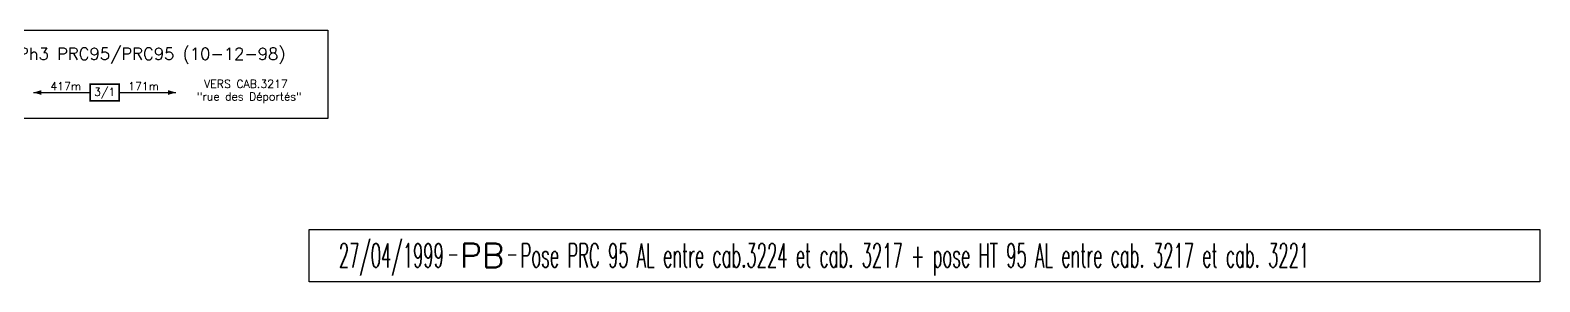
# Model space of a CAD drawing. Header units: millimetres. Extents: x 114000 to 114886, y 153000 to 154000.
# Drawn here: x 114333.9 to 114428.2, y 153110 to 153125.7 of the extents above; entities that cross this region are included whole.
import ezdxf
from ezdxf.enums import TextEntityAlignment as Align

# ---------------------------------------------------------------- set-up
doc = ezdxf.new("R2010")
doc.units = ezdxf.units.MM
doc.layers.get('0').update_dxf_attribs({"linetype": 'CONTINUOUS'})
doc.layers.add('M_130', color=3, linetype='M_ST_15')
doc.styles.get("Standard").update_dxf_attribs({"font": 'romans.shx', "width": 0.85})
doc.linetypes.add('M_ST_15', pattern='A,5,-0.3,["XX",Standard,S=1,R=0,X=0,Y=-0.5],-2.5', length=7.8)

# ---------------------------------------------------------------- blocks, each defined once
blk = doc.blocks.new('GIS_MODF')
at = {"color": 0, "linetype": 'Continuous', "flags": 128}
for points in [[(-2.176, -0.014), (-1.676, -0.014)], [(1.519, -0.014), (2.019, -0.014)]]:
    blk.add_lwpolyline(points, dxfattribs=at)
at = {"color": 0, "linetype": 'Continuous', "width": 0.5}
blk.add_attdef('DATE', text='', height=1.5, dxfattribs=at).set_placement((-2.502, -0.798), align=Align.RIGHT)
at = {"color": 0, "linetype": 'Continuous', "width": 1.771291}
blk.add_attdef('USER', text='', height=1.5, dxfattribs=at).set_placement((-1.507, -0.798), (1.276, -0.798), align=Align.FIT)
at = {"color": 0, "linetype": 'Continuous', "width": 0.5}
blk.add_attdef('DESC', (2.289, -0.798), '', height=1.5, dxfattribs=at)

msp = doc.modelspace()

# ---------------------------------------------------------------- linework, layer by layer
at = {"layer": 'M_130', "linetype": 'Continuous', "flags": 128}
for points in [[(114325.529, 153120.218), (114325.529, 153125.726), (114352.454, 153125.726), (114352.454, 153120.218)], [(114351.292, 153110.034), (114351.292, 153113.293), (114428.17, 153113.293), (114428.17, 153110.034)]]:
    msp.add_lwpolyline(points, close=True, dxfattribs=at)
at = {"layer": 'M_130', "linetype": 'Continuous', "const_width": 0.1, "flags": 128}
msp.add_lwpolyline([(114337.603, 153121.32), (114339.423, 153121.32), (114339.423, 153122.36), (114337.603, 153122.36)], close=True, dxfattribs=at)
at = {"layer": 'M_130', "linetype": 'Continuous', "flags": 128}
for points in [[(114334.063, 153121.84), (114337.603, 153121.84)], [(114339.423, 153121.84), (114342.963, 153121.84)]]:
    msp.add_lwpolyline(points, dxfattribs=at)
at = {"layer": 'M_130'}
for points in [[(114334.563, 153121.99), (114334.563, 153121.69), (114334.063, 153121.84)], [(114342.463, 153121.99), (114342.463, 153121.69), (114342.963, 153121.84)]]:
    msp.add_solid(points, dxfattribs=at)

# ---------------------------------------------------------------- block references
at = {"layer": 'M_130', "linetype": 'Continuous'}
ref = msp.add_blockref('GIS_MODF', (114362.204, 153111.729), dxfattribs=at)
ref.add_attrib('DATE', '27/04/1999', dxfattribs={"layer": '0', "color": 0, "linetype": 'Continuous', "height": 1.5, "width": 0.5}).set_placement((114359.702, 153110.931), align=Align.RIGHT)
ref.add_attrib('USER', 'PB', dxfattribs={"layer": '0', "color": 0, "linetype": 'Continuous', "height": 1.5, "width": 0.99919}).set_placement((114360.697, 153110.931), (114363.48, 153110.931), align=Align.FIT)
ref.add_attrib('DESC', 'Pose PRC 95 AL entre cab.3224 et cab. 3217 + pose HT 95 AL entre cab. 3217 et cab. 3221', (114364.493, 153110.931), dxfattribs={"layer": '0', "color": 0, "linetype": 'Continuous', "height": 1.5, "width": 0.5})

# ---------------------------------------------------------------- texts
at = {"layer": 'M_130'}
for s, height, p in [('Jonctions1 Ph3 PRC95/PRC95 (10-12-98)', 0.75, (114338.513, 153124.202)), ('417m', 0.5, (114336.083, 153122.229)), ('3/1', 0.5, (114338.513, 153121.84)), ('171m', 0.5, (114340.943, 153122.229)), ('VERS CAB.3217', 0.5, (114347.338, 153122.379)), ('"rue des Déportés"', 0.5, (114347.543, 153121.507))]:
    msp.add_text(s, height=height, dxfattribs=at).set_placement(p, align=Align.MIDDLE)

doc.saveas('drawing.dxf')
